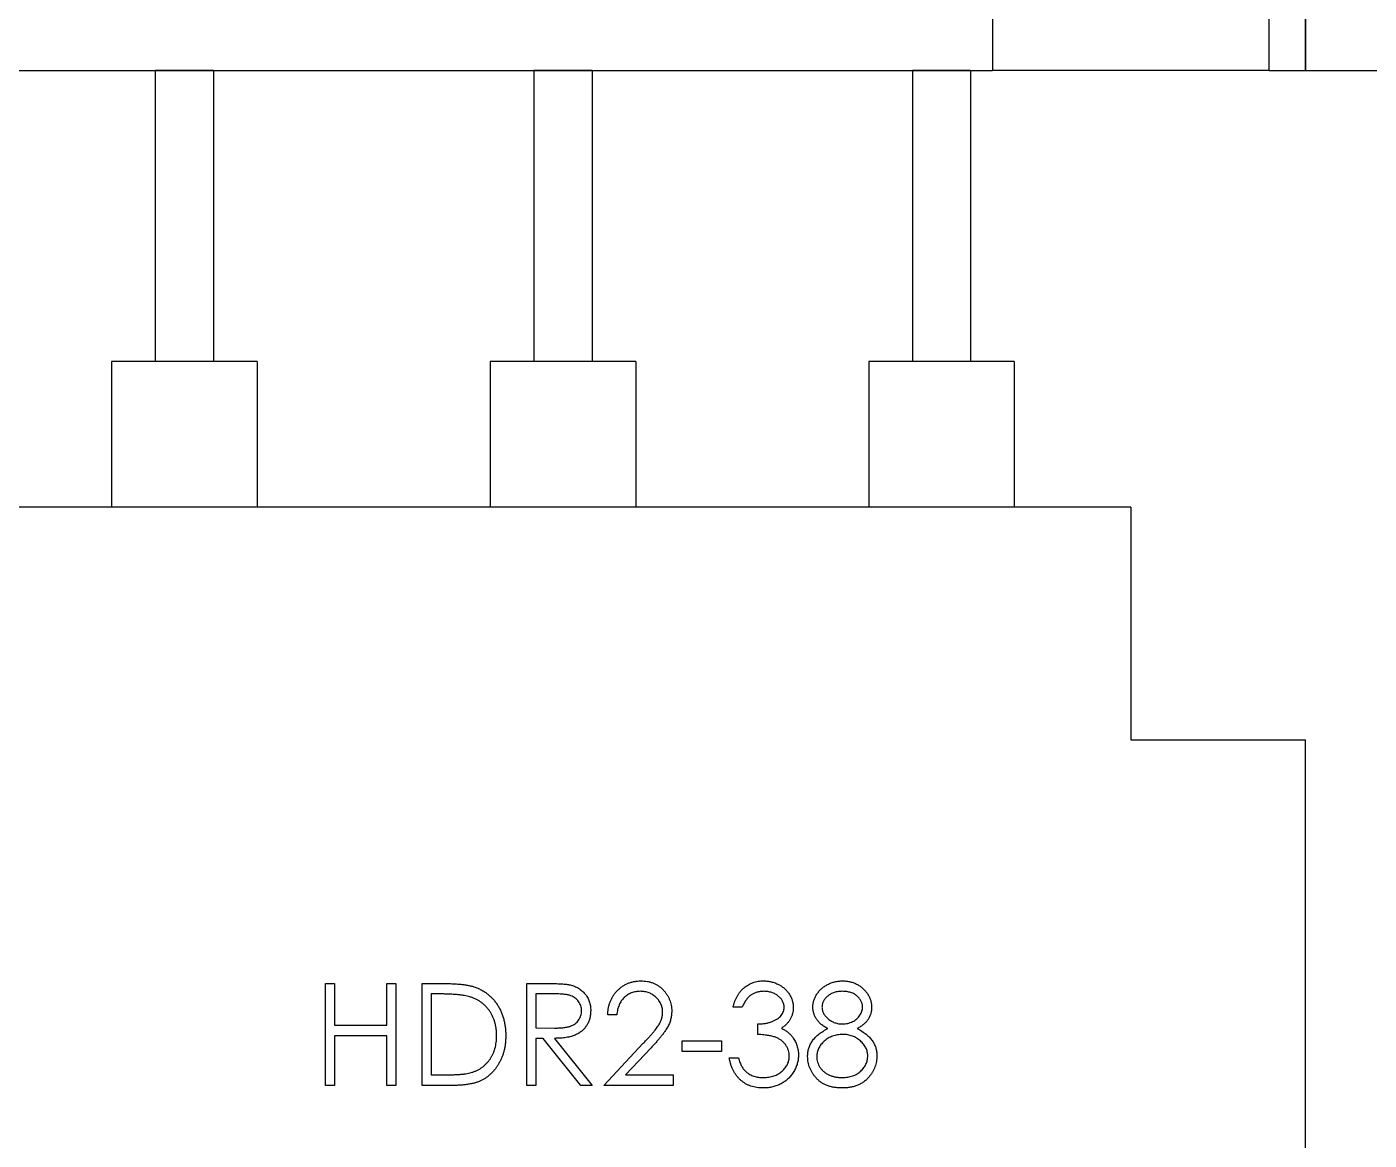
# Model space of a CAD drawing. Extents: x 310282 to 310982, y 295850 to 297850.
# Drawn here: x 310568.02 to 310614.11, y 297045.05 to 297083.3 of the extents above; entities that cross this region are included whole.
import ezdxf

# ---------------------------------------------------------------- set-up
doc = ezdxf.new("R2010")
doc.units = 0
doc.header["$MEASUREMENT"] = 0
doc.layers.add('PV-2A84', color=7, linetype='Continuous')
doc.layers.add('PV-E40', color=7, linetype='Continuous')

# ---------------------------------------------------------------- blocks, each defined once
blk = doc.blocks.new('Manufacturer上海良信PartName接触器SeriesNDC1ShellFrameLimitingCurrentRemarkPartTypeMinCurrent0MaxCurrent12Poles3PMinPower0MaxPower0LibType3DelFlgfalseUpdateDate2023-01-0100000')
at = {"layer": 'PV-2A84'}
for p, q in [((11.75, -31.5), (11.75, -37.5)), ((21.25, -37.5), (21.25, -31.5)), ((22.5, -37.5), (22.5, -31.5)), ((-22.5, -37.5), (11.75, -37.5)), ((21.25, -37.5), (11.75, -37.5)), ((21.25, -37.5), (22.5, -37.5))]:
    blk.add_line(p, q, dxfattribs=at)
blk = doc.blocks.new('Manufacturer上海良信PartName热继电器SeriesNDR2ShellFrameLimitingCurrentRemarkPartTypeMinCurrent1MaxCurrent38PolesMinPower0MaxPower0LibType3DelFlgfalseUpdateDate2023-01-0100000')
at = {"layer": 'PV-E40'}
for p, q in [((-16, 37.5), (-17, 37.5)), ((-17, 37.5), (-17, 27.5)), ((-15, 37.5), (-16, 37.5)), ((-15, 37.5), (-15, 27.5)), ((-3, 37.5), (-4, 37.5)), ((-4, 37.5), (-4, 27.5)), ((-2, 37.5), (-3, 37.5)), ((-2, 37.5), (-2, 27.5)), ((10, 37.5), (9, 37.5)), ((9, 37.5), (9, 27.5)), ((11, 37.5), (10, 37.5)), ((11, 37.5), (11, 27.5)), ((-16, 27.5), (-18.5, 27.5)), ((-18.5, 27.5), (-18.5, 22.5)), ((-13.5, 27.5), (-16, 27.5)), ((-13.5, 27.5), (-13.5, 22.5)), ((-3, 27.5), (-5.5, 27.5)), ((-5.5, 27.5), (-5.5, 22.5)), ((-0.5, 27.5), (-3, 27.5)), ((-0.5, 27.5), (-0.5, 22.5)), ((10, 27.5), (7.5, 27.5)), ((7.5, 27.5), (7.5, 22.5)), ((12.5, 27.5), (10, 27.5)), ((12.5, 27.5), (12.5, 22.5)), ((16.5, 22.5), (-22.5, 22.5)), ((16.5, 22.5), (16.5, 14.5)), ((16.5, 14.5), (22.5, 14.5)), ((22.5, -22.5), (22.5, 14.5)), ((-11.155, 2.633), (-11.155, 6.133)), ((-11.155, 6.133), (-10.841, 6.133)), ((-10.841, 6.133), (-10.841, 4.697)), ((-9.046, 4.697), (-9.046, 6.133)), ((-9.046, 6.133), (-8.732, 6.133)), ((-8.732, 6.133), (-8.732, 2.633)), ((-7.835, 2.633), (-7.835, 6.133)), ((-7.835, 6.133), (-7.128, 6.133)), ((-4.245, 2.633), (-4.245, 6.133)), ((-4.245, 6.133), (-3.544, 6.133)), ((-7.52, 5.774), (-7.52, 2.992)), ((-7.274, 5.774), (-7.52, 5.774)), ((-3.274, 5.774), (-3.931, 5.774)), ((-3.931, 5.774), (-3.931, 4.607)), ((3.159, 5.325), (2.845, 5.325)), ((-10.841, 4.697), (-9.046, 4.697)), ((-1.149, 5.056), (-1.463, 5.056)), ((3.698, 4.383), (3.698, 4.742)), ((-9.046, 4.338), (-10.841, 4.338)), ((-10.841, 4.338), (-10.841, 2.633)), ((-9.046, 2.633), (-9.046, 4.338)), ((-3.931, 4.607), (-3.29, 4.602)), ((-3.675, 4.248), (-3.931, 4.248)), ((-3.931, 4.248), (-3.931, 2.633)), ((-2.39, 2.633), (-3.675, 4.248)), ((-3.287, 4.248), (-2.001, 2.633)), ((1.095, 3.8), (1.095, 4.159)), ((1.095, 4.159), (2.441, 4.159)), ((2.441, 4.159), (2.441, 3.8)), ((-1.597, 2.633), (-0.24, 4.081)), ((0.028, 3.926), (-0.848, 2.992)), ((2.441, 3.8), (1.095, 3.8)), ((2.71, 3.575), (3.024, 3.575)), ((-7.52, 2.992), (-7.119, 2.992)), ((-0.848, 2.992), (0.781, 2.992)), ((0.781, 2.992), (0.781, 2.633)), ((-10.841, 2.633), (-11.155, 2.633)), ((-8.732, 2.633), (-9.046, 2.633)), ((-6.75, 2.633), (-7.835, 2.633)), ((-3.931, 2.633), (-4.245, 2.633)), ((-2.001, 2.633), (-2.39, 2.633)), ((0.781, 2.633), (-1.597, 2.633))]:
    blk.add_line(p, q, dxfattribs=at)
for points, knots in [([(-7.128, 6.133), (-7.066, 6.132), (-6.948, 6.132), (-6.776, 6.126), (-6.617, 6.117), (-6.472, 6.103), (-6.339, 6.085), (-6.22, 6.064), (-6.114, 6.039), (-6.048, 6.017), (-6.017, 6.007)], [0, 0, 0, 0, 0.164289, 0.317406, 0.458844, 0.589367, 0.707831, 0.81577, 0.91288, 1, 1, 1, 1]), ([(-6.017, 6.007), (-5.977, 5.991), (-5.897, 5.961), (-5.783, 5.903), (-5.675, 5.838), (-5.574, 5.765), (-5.481, 5.682), (-5.393, 5.593), (-5.314, 5.495), (-5.241, 5.389), (-5.175, 5.276), (-5.118, 5.158), (-5.07, 5.034), (-5.031, 4.905), (-5, 4.771), (-4.979, 4.631), (-4.965, 4.487), (-4.963, 4.389), (-4.963, 4.339)], [0, 0, 0, 0, 0.061545, 0.121694, 0.181155, 0.239875, 0.298702, 0.357647, 0.417605, 0.478494, 0.540407, 0.602345, 0.665004, 0.728559, 0.793651, 0.860534, 0.929236, 1, 1, 1, 1]), ([(-3.544, 6.133), (-3.498, 6.133), (-3.408, 6.132), (-3.279, 6.131), (-3.162, 6.126), (-3.057, 6.122), (-2.964, 6.114), (-2.883, 6.107), (-2.813, 6.098), (-2.771, 6.089), (-2.751, 6.085)], [0, 0, 0, 0, 0.176258, 0.338434, 0.484822, 0.617158, 0.734698, 0.837385, 0.926372, 1, 1, 1, 1]), ([(-2.751, 6.085), (-2.726, 6.079), (-2.675, 6.066), (-2.602, 6.04), (-2.533, 6.009), (-2.467, 5.973), (-2.405, 5.932), (-2.347, 5.885), (-2.292, 5.834), (-2.242, 5.777), (-2.195, 5.717), (-2.155, 5.653), (-2.121, 5.585), (-2.094, 5.514), (-2.072, 5.439), (-2.057, 5.361), (-2.047, 5.28), (-2.047, 5.225), (-2.046, 5.197)], [0, 0, 0, 0, 0.064217, 0.127064, 0.188745, 0.249132, 0.309453, 0.369827, 0.43065, 0.492352, 0.554072, 0.61569, 0.676798, 0.738439, 0.801317, 0.865185, 0.931641, 1, 1, 1, 1]), ([(-1.463, 5.056), (-1.461, 5.098), (-1.457, 5.179), (-1.438, 5.299), (-1.411, 5.413), (-1.373, 5.521), (-1.325, 5.623), (-1.269, 5.72), (-1.202, 5.811), (-1.125, 5.895), (-1.043, 5.973), (-0.953, 6.039), (-0.859, 6.096), (-0.761, 6.143), (-0.658, 6.178), (-0.55, 6.204), (-0.437, 6.22), (-0.36, 6.222), (-0.321, 6.223)], [0, 0, 0, 0, 0.0687908, 0.1351033, 0.1989787, 0.2619043, 0.323495, 0.3851954, 0.4469692, 0.5097648, 0.5722506, 0.6334052, 0.6932512, 0.7525832, 0.8125793, 0.8732751, 0.9355499, 1, 1, 1, 1]), ([(-0.321, 6.223), (-0.283, 6.222), (-0.208, 6.22), (-0.097, 6.205), (0.007, 6.181), (0.107, 6.148), (0.2, 6.103), (0.287, 6.049), (0.37, 5.987), (0.445, 5.914), (0.513, 5.835), (0.572, 5.752), (0.623, 5.666), (0.665, 5.576), (0.696, 5.482), (0.72, 5.386), (0.733, 5.285), (0.735, 5.217), (0.736, 5.182)], [0, 0, 0, 0, 0.0694755, 0.1365168, 0.2007888, 0.2638297, 0.325735, 0.3872907, 0.4495092, 0.5129678, 0.5762752, 0.6375801, 0.6979026, 0.7571721, 0.8165985, 0.8766532, 0.9372896, 1, 1, 1, 1]), ([(2.845, 5.325), (2.853, 5.36), (2.87, 5.429), (2.905, 5.528), (2.943, 5.621), (2.988, 5.707), (3.038, 5.788), (3.094, 5.861), (3.156, 5.93), (3.223, 5.991), (3.295, 6.045), (3.37, 6.092), (3.448, 6.133), (3.53, 6.166), (3.615, 6.191), (3.703, 6.209), (3.794, 6.221), (3.855, 6.222), (3.887, 6.223)], [0, 0, 0, 0, 0.072625, 0.141977, 0.208985, 0.273957, 0.336889, 0.398745, 0.460116, 0.520825, 0.580994, 0.640152, 0.698622, 0.757271, 0.816427, 0.876254, 0.937165, 1, 1, 1, 1]), ([(3.887, 6.223), (3.933, 6.221), (4.023, 6.219), (4.156, 6.194), (4.284, 6.154), (4.406, 6.1), (4.519, 6.033), (4.62, 5.953), (4.706, 5.861), (4.779, 5.761), (4.836, 5.653), (4.878, 5.542), (4.904, 5.428), (4.907, 5.352), (4.909, 5.313)], [0, 0, 0, 0, 0.090254, 0.17854, 0.266093, 0.354631, 0.441886, 0.525747, 0.608114, 0.690197, 0.770821, 0.848326, 0.924012, 1, 1, 1, 1]), ([(5.582, 5.324), (5.584, 5.362), (5.587, 5.437), (5.614, 5.548), (5.657, 5.658), (5.716, 5.765), (5.789, 5.866), (5.877, 5.957), (5.978, 6.036), (6.091, 6.102), (6.212, 6.157), (6.34, 6.194), (6.472, 6.218), (6.562, 6.221), (6.608, 6.223)], [0, 0, 0, 0, 0.074058, 0.14887, 0.226668, 0.307735, 0.391157, 0.473929, 0.557928, 0.644989, 0.733364, 0.821092, 0.909287, 1, 1, 1, 1]), ([(6.608, 6.223), (6.652, 6.221), (6.74, 6.218), (6.869, 6.195), (6.993, 6.155), (7.11, 6.101), (7.219, 6.035), (7.316, 5.954), (7.401, 5.864), (7.472, 5.763), (7.53, 5.656), (7.571, 5.545), (7.596, 5.431), (7.6, 5.353), (7.601, 5.315)], [0, 0, 0, 0, 0.08941, 0.176306, 0.262626, 0.349446, 0.435498, 0.518928, 0.601355, 0.684256, 0.765807, 0.844877, 0.92228, 1, 1, 1, 1]), ([(-6.199, 5.676), (-6.228, 5.684), (-6.291, 5.701), (-6.392, 5.72), (-6.507, 5.737), (-6.635, 5.751), (-6.776, 5.761), (-6.93, 5.768), (-7.098, 5.773), (-7.214, 5.774), (-7.274, 5.774)], [0, 0, 0, 0, 0.084319, 0.179285, 0.286583, 0.405111, 0.535593, 0.67819, 0.832976, 1, 1, 1, 1]), ([(-5.277, 4.339), (-5.277, 4.38), (-5.278, 4.461), (-5.291, 4.579), (-5.31, 4.692), (-5.336, 4.801), (-5.37, 4.906), (-5.413, 5.006), (-5.462, 5.102), (-5.52, 5.192), (-5.583, 5.277), (-5.653, 5.355), (-5.73, 5.426), (-5.811, 5.491), (-5.899, 5.548), (-5.993, 5.598), (-6.094, 5.641), (-6.163, 5.664), (-6.199, 5.676)], [0, 0, 0, 0, 0.070151, 0.137813, 0.203226, 0.267174, 0.330024, 0.391794, 0.453084, 0.514334, 0.575, 0.634865, 0.694116, 0.753442, 0.813126, 0.87408, 0.936007, 1, 1, 1, 1]), ([(-2.36, 5.198), (-2.361, 5.226), (-2.364, 5.281), (-2.383, 5.363), (-2.416, 5.44), (-2.46, 5.512), (-2.514, 5.578), (-2.578, 5.634), (-2.649, 5.68), (-2.715, 5.71), (-2.774, 5.728), (-2.826, 5.741), (-2.884, 5.751), (-2.949, 5.759), (-3.021, 5.766), (-3.099, 5.771), (-3.185, 5.774), (-3.244, 5.774), (-3.274, 5.774)], [0, 0, 0, 0, 0.068814, 0.136365, 0.204019, 0.273064, 0.342913, 0.410965, 0.479169, 0.549308, 0.587652, 0.630647, 0.678879, 0.731934, 0.791111, 0.855283, 0.925086, 1, 1, 1, 1]), ([(-0.337, 5.864), (-0.365, 5.863), (-0.419, 5.862), (-0.497, 5.852), (-0.573, 5.835), (-0.645, 5.812), (-0.713, 5.782), (-0.778, 5.745), (-0.839, 5.702), (-0.896, 5.652), (-0.949, 5.597), (-0.996, 5.535), (-1.036, 5.468), (-1.072, 5.396), (-1.1, 5.319), (-1.122, 5.236), (-1.14, 5.148), (-1.146, 5.087), (-1.149, 5.056)], [0, 0, 0, 0, 0.064439, 0.126547, 0.186887, 0.245878, 0.304041, 0.362191, 0.420976, 0.48066, 0.5406, 0.600689, 0.661936, 0.724443, 0.789038, 0.856314, 0.926352, 1, 1, 1, 1]), ([(0.422, 5.154), (0.421, 5.178), (0.42, 5.225), (0.409, 5.294), (0.392, 5.361), (0.368, 5.425), (0.337, 5.486), (0.298, 5.545), (0.254, 5.602), (0.202, 5.655), (0.146, 5.704), (0.086, 5.747), (0.023, 5.783), (-0.043, 5.812), (-0.112, 5.835), (-0.184, 5.851), (-0.26, 5.862), (-0.311, 5.863), (-0.337, 5.864)], [0, 0, 0, 0, 0.061965, 0.122122, 0.180988, 0.239933, 0.299906, 0.359989, 0.421776, 0.486576, 0.551535, 0.615018, 0.677259, 0.73973, 0.80305, 0.866495, 0.931973, 1, 1, 1, 1]), ([(3.891, 5.864), (3.851, 5.862), (3.773, 5.86), (3.661, 5.836), (3.557, 5.798), (3.477, 5.752), (3.418, 5.708), (3.376, 5.669), (3.335, 5.625), (3.297, 5.575), (3.259, 5.521), (3.224, 5.46), (3.19, 5.395), (3.17, 5.349), (3.159, 5.325)], [0, 0, 0, 0, 0.122712, 0.239685, 0.351816, 0.463766, 0.520818, 0.579448, 0.640604, 0.705298, 0.773634, 0.844669, 0.920057, 1, 1, 1, 1]), ([(4.595, 5.315), (4.595, 5.333), (4.594, 5.369), (4.583, 5.422), (4.568, 5.474), (4.546, 5.524), (4.517, 5.571), (4.483, 5.617), (4.442, 5.66), (4.395, 5.701), (4.345, 5.74), (4.289, 5.773), (4.231, 5.801), (4.169, 5.824), (4.104, 5.842), (4.036, 5.854), (3.965, 5.862), (3.916, 5.863), (3.891, 5.864)], [0, 0, 0, 0, 0.055275, 0.109966, 0.163247, 0.218076, 0.273301, 0.330909, 0.390995, 0.454176, 0.518862, 0.583311, 0.648517, 0.715031, 0.782502, 0.852323, 0.924928, 1, 1, 1, 1]), ([(6.59, 5.864), (6.566, 5.863), (6.518, 5.862), (6.447, 5.855), (6.38, 5.842), (6.316, 5.825), (6.256, 5.802), (6.198, 5.774), (6.144, 5.741), (6.093, 5.704), (6.047, 5.662), (6.007, 5.62), (5.973, 5.574), (5.944, 5.527), (5.924, 5.478), (5.908, 5.427), (5.897, 5.374), (5.897, 5.338), (5.896, 5.32)], [0, 0, 0, 0, 0.075243, 0.147209, 0.216447, 0.284025, 0.350655, 0.415031, 0.47963, 0.544652, 0.608044, 0.667828, 0.725114, 0.780992, 0.835527, 0.889438, 0.944072, 1, 1, 1, 1]), ([(7.287, 5.327), (7.287, 5.343), (7.286, 5.376), (7.277, 5.425), (7.263, 5.473), (7.243, 5.519), (7.218, 5.565), (7.187, 5.61), (7.15, 5.653), (7.109, 5.696), (7.062, 5.735), (7.01, 5.77), (6.952, 5.799), (6.889, 5.823), (6.821, 5.841), (6.749, 5.854), (6.671, 5.862), (6.618, 5.863), (6.59, 5.864)], [0, 0, 0, 0, 0.050902, 0.101034, 0.151084, 0.203062, 0.256248, 0.310847, 0.368769, 0.430015, 0.49252, 0.556049, 0.621996, 0.690192, 0.761385, 0.836356, 0.915487, 1, 1, 1, 1]), ([(-3.29, 4.602), (-3.26, 4.602), (-3.202, 4.602), (-3.118, 4.606), (-3.04, 4.611), (-2.968, 4.618), (-2.902, 4.627), (-2.842, 4.638), (-2.788, 4.651), (-2.725, 4.671), (-2.655, 4.703), (-2.579, 4.75), (-2.514, 4.808), (-2.459, 4.875), (-2.415, 4.949), (-2.383, 5.028), (-2.364, 5.112), (-2.361, 5.169), (-2.36, 5.198)], [0, 0, 0, 0, 0.071668, 0.138913, 0.201185, 0.259124, 0.312255, 0.360682, 0.405086, 0.445102, 0.518778, 0.589462, 0.658462, 0.727283, 0.796322, 0.863175, 0.930949, 1, 1, 1, 1]), ([(-2.046, 5.197), (-2.048, 5.15), (-2.05, 5.059), (-2.077, 4.927), (-2.121, 4.804), (-2.181, 4.69), (-2.258, 4.587), (-2.35, 4.497), (-2.458, 4.421), (-2.559, 4.368), (-2.647, 4.335), (-2.72, 4.311), (-2.8, 4.293), (-2.886, 4.277), (-2.977, 4.264), (-3.075, 4.255), (-3.179, 4.25), (-3.25, 4.249), (-3.287, 4.248)], [0, 0, 0, 0, 0.07878, 0.153721, 0.226714, 0.299191, 0.37119, 0.443006, 0.516689, 0.593217, 0.633873, 0.676989, 0.7229, 0.771959, 0.824211, 0.879379, 0.937948, 1, 1, 1, 1]), ([(-0.24, 4.081), (-0.207, 4.116), (-0.143, 4.182), (-0.054, 4.279), (0.027, 4.369), (0.099, 4.451), (0.161, 4.528), (0.216, 4.596), (0.26, 4.659), (0.307, 4.732), (0.354, 4.82), (0.393, 4.929), (0.418, 5.041), (0.42, 5.116), (0.422, 5.154)], [0, 0, 0, 0, 0.110803, 0.212829, 0.306101, 0.390647, 0.466924, 0.534481, 0.593587, 0.644557, 0.7362, 0.825024, 0.911986, 1, 1, 1, 1]), ([(0.736, 5.182), (0.734, 5.133), (0.731, 5.037), (0.702, 4.895), (0.657, 4.757), (0.603, 4.646), (0.549, 4.557), (0.5, 4.484), (0.442, 4.405), (0.376, 4.32), (0.301, 4.23), (0.218, 4.133), (0.126, 4.032), (0.061, 3.962), (0.028, 3.926)], [0, 0, 0, 0, 0.098702, 0.195672, 0.292422, 0.391343, 0.444462, 0.504229, 0.570352, 0.642546, 0.722288, 0.807921, 0.90047, 1, 1, 1, 1]), ([(3.698, 4.742), (3.741, 4.743), (3.826, 4.744), (3.95, 4.761), (4.068, 4.786), (4.178, 4.822), (4.279, 4.865), (4.366, 4.915), (4.439, 4.97), (4.497, 5.032), (4.541, 5.099), (4.572, 5.168), (4.591, 5.24), (4.594, 5.29), (4.595, 5.315)], [0, 0, 0, 0, 0.110166, 0.215787, 0.318027, 0.417574, 0.51165, 0.596162, 0.672935, 0.74367, 0.810677, 0.874059, 0.936696, 1, 1, 1, 1]), ([(4.909, 5.313), (4.908, 5.276), (4.906, 5.204), (4.886, 5.098), (4.854, 4.998), (4.809, 4.904), (4.75, 4.817), (4.68, 4.735), (4.596, 4.659), (4.533, 4.616), (4.5, 4.593)], [0, 0, 0, 0, 0.128068, 0.250608, 0.37063, 0.490072, 0.610375, 0.734313, 0.863217, 1, 1, 1, 1]), ([(6.093, 4.583), (6.053, 4.605), (5.974, 4.648), (5.87, 4.726), (5.781, 4.812), (5.708, 4.905), (5.651, 5.004), (5.612, 5.108), (5.586, 5.215), (5.583, 5.288), (5.582, 5.324)], [0, 0, 0, 0, 0.1458601, 0.2824259, 0.4108504, 0.5350294, 0.6547011, 0.7701334, 0.8845558, 1, 1, 1, 1]), ([(5.896, 5.32), (5.897, 5.301), (5.898, 5.265), (5.909, 5.212), (5.924, 5.159), (5.949, 5.109), (5.979, 5.059), (6.015, 5.011), (6.059, 4.965), (6.108, 4.92), (6.161, 4.878), (6.218, 4.842), (6.277, 4.811), (6.338, 4.786), (6.401, 4.766), (6.466, 4.752), (6.534, 4.743), (6.58, 4.742), (6.603, 4.742)], [0, 0, 0, 0, 0.054564, 0.107826, 0.161924, 0.21751, 0.274498, 0.334815, 0.397555, 0.464755, 0.532901, 0.600097, 0.665354, 0.731084, 0.796883, 0.863292, 0.930831, 1, 1, 1, 1]), ([(6.603, 4.742), (6.633, 4.743), (6.692, 4.744), (6.779, 4.761), (6.864, 4.786), (6.946, 4.821), (7.022, 4.864), (7.09, 4.917), (7.149, 4.976), (7.198, 5.042), (7.237, 5.113), (7.266, 5.183), (7.284, 5.255), (7.286, 5.303), (7.287, 5.327)], [0, 0, 0, 0, 0.08969, 0.178494, 0.266838, 0.356558, 0.445334, 0.530806, 0.614076, 0.697707, 0.779142, 0.855354, 0.928557, 1, 1, 1, 1]), ([(7.601, 5.315), (7.6, 5.277), (7.597, 5.202), (7.573, 5.093), (7.534, 4.992), (7.479, 4.895), (7.408, 4.807), (7.321, 4.725), (7.22, 4.648), (7.144, 4.605), (7.104, 4.583)], [0, 0, 0, 0, 0.121904, 0.2394126, 0.3554101, 0.4720907, 0.592859, 0.7187035, 0.8548924, 1, 1, 1, 1]), ([(-4.963, 4.339), (-4.963, 4.295), (-4.965, 4.21), (-4.976, 4.085), (-4.992, 3.963), (-5.017, 3.845), (-5.047, 3.731), (-5.086, 3.621), (-5.131, 3.515), (-5.183, 3.413), (-5.24, 3.317), (-5.301, 3.226), (-5.367, 3.143), (-5.437, 3.065), (-5.511, 2.995), (-5.589, 2.93), (-5.672, 2.873), (-5.759, 2.821), (-5.853, 2.776), (-5.955, 2.737), (-6.066, 2.705), (-6.186, 2.679), (-6.314, 2.658), (-6.452, 2.644), (-6.598, 2.634), (-6.698, 2.633), (-6.75, 2.633)], [0, 0, 0, 0, 0.046081, 0.090807, 0.134295, 0.177024, 0.218823, 0.260244, 0.30108, 0.341614, 0.381583, 0.42012, 0.458075, 0.494738, 0.531195, 0.566934, 0.602713, 0.638327, 0.674853, 0.713467, 0.754442, 0.797815, 0.843989, 0.893072, 0.944963, 1, 1, 1, 1]), ([(-6.118, 3.081), (-6.086, 3.092), (-6.023, 3.114), (-5.932, 3.155), (-5.847, 3.203), (-5.767, 3.256), (-5.693, 3.317), (-5.624, 3.384), (-5.559, 3.456), (-5.501, 3.535), (-5.448, 3.62), (-5.403, 3.71), (-5.363, 3.803), (-5.331, 3.902), (-5.307, 4.005), (-5.29, 4.112), (-5.279, 4.224), (-5.277, 4.301), (-5.277, 4.339)], [0, 0, 0, 0, 0.062415, 0.123338, 0.183125, 0.241783, 0.300579, 0.35968, 0.418882, 0.479531, 0.540851, 0.602303, 0.664463, 0.727806, 0.792895, 0.859672, 0.928464, 1, 1, 1, 1]), ([(4.774, 3.642), (4.773, 3.675), (4.77, 3.74), (4.747, 3.836), (4.708, 3.928), (4.655, 4.015), (4.589, 4.096), (4.513, 4.168), (4.425, 4.228), (4.344, 4.269), (4.272, 4.297), (4.211, 4.315), (4.142, 4.331), (4.067, 4.346), (3.984, 4.358), (3.895, 4.369), (3.799, 4.377), (3.732, 4.381), (3.698, 4.383)], [0, 0, 0, 0, 0.066909, 0.133485, 0.201035, 0.271234, 0.34288, 0.413836, 0.485977, 0.56023, 0.599884, 0.644055, 0.691892, 0.744688, 0.801492, 0.862858, 0.929328, 1, 1, 1, 1]), ([(4.5, 4.593), (4.538, 4.575), (4.611, 4.54), (4.712, 4.47), (4.803, 4.389), (4.854, 4.326), (4.88, 4.295)], [0, 0, 0, 0, 0.2538796, 0.5030089, 0.7502911, 1, 1, 1, 1]), ([(4.88, 4.295), (4.896, 4.271), (4.93, 4.226), (4.971, 4.152), (5.009, 4.078), (5.038, 4.001), (5.06, 3.922), (5.076, 3.84), (5.086, 3.757), (5.088, 3.701), (5.089, 3.673)], [0, 0, 0, 0, 0.128136, 0.254173, 0.378112, 0.501712, 0.623986, 0.747096, 0.872875, 1, 1, 1, 1]), ([(5.403, 3.624), (5.403, 3.648), (5.404, 3.697), (5.412, 3.768), (5.425, 3.838), (5.442, 3.906), (5.466, 3.972), (5.494, 4.036), (5.527, 4.099), (5.565, 4.16), (5.609, 4.218), (5.659, 4.276), (5.716, 4.331), (5.78, 4.385), (5.848, 4.438), (5.924, 4.488), (6.006, 4.538), (6.064, 4.567), (6.093, 4.583)], [0, 0, 0, 0, 0.058854, 0.116315, 0.172675, 0.22878, 0.28458, 0.340257, 0.39663, 0.453507, 0.512318, 0.572648, 0.636022, 0.702363, 0.771483, 0.844184, 0.92007, 1, 1, 1, 1]), ([(6.611, 4.383), (6.58, 4.382), (6.519, 4.381), (6.429, 4.369), (6.343, 4.352), (6.261, 4.327), (6.183, 4.294), (6.109, 4.254), (6.038, 4.206), (5.973, 4.153), (5.913, 4.095), (5.861, 4.033), (5.816, 3.969), (5.78, 3.903), (5.751, 3.834), (5.732, 3.762), (5.719, 3.688), (5.718, 3.638), (5.717, 3.613)], [0, 0, 0, 0, 0.071269, 0.139812, 0.206497, 0.271535, 0.336082, 0.400528, 0.464984, 0.53005, 0.594423, 0.655583, 0.714849, 0.772115, 0.828999, 0.885122, 0.942079, 1, 1, 1, 1]), ([(7.467, 3.646), (7.466, 3.67), (7.464, 3.717), (7.453, 3.787), (7.433, 3.854), (7.405, 3.92), (7.369, 3.983), (7.326, 4.045), (7.275, 4.103), (7.216, 4.16), (7.153, 4.212), (7.085, 4.258), (7.014, 4.296), (6.939, 4.328), (6.862, 4.353), (6.781, 4.37), (6.697, 4.381), (6.64, 4.382), (6.611, 4.383)], [0, 0, 0, 0, 0.057339, 0.113063, 0.169181, 0.225775, 0.283826, 0.343454, 0.405907, 0.471392, 0.538003, 0.603064, 0.667602, 0.732225, 0.797005, 0.863048, 0.930357, 1, 1, 1, 1]), ([(7.104, 4.583), (7.133, 4.568), (7.189, 4.539), (7.268, 4.492), (7.341, 4.442), (7.409, 4.393), (7.471, 4.341), (7.526, 4.287), (7.576, 4.232), (7.619, 4.175), (7.657, 4.116), (7.69, 4.056), (7.719, 3.994), (7.741, 3.929), (7.759, 3.863), (7.772, 3.794), (7.779, 3.724), (7.78, 3.676), (7.781, 3.652)], [0, 0, 0, 0, 0.079525, 0.1551, 0.22722, 0.295911, 0.362056, 0.42552, 0.485813, 0.544495, 0.60146, 0.657841, 0.713974, 0.769468, 0.82613, 0.882885, 0.940701, 1, 1, 1, 1]), ([(3.878, 2.543), (3.84, 2.544), (3.767, 2.546), (3.658, 2.557), (3.555, 2.579), (3.457, 2.607), (3.363, 2.644), (3.274, 2.689), (3.189, 2.742), (3.11, 2.804), (3.036, 2.874), (2.97, 2.952), (2.909, 3.037), (2.856, 3.13), (2.808, 3.23), (2.769, 3.338), (2.735, 3.453), (2.719, 3.534), (2.71, 3.575)], [0, 0, 0, 0, 0.065541, 0.128963, 0.190377, 0.250092, 0.308548, 0.366398, 0.424542, 0.48317, 0.542243, 0.601739, 0.662506, 0.724856, 0.789128, 0.856346, 0.926295, 1, 1, 1, 1]), ([(3.024, 3.575), (3.033, 3.548), (3.049, 3.496), (3.076, 3.42), (3.107, 3.351), (3.14, 3.288), (3.174, 3.23), (3.213, 3.178), (3.253, 3.131), (3.284, 3.104), (3.299, 3.091)], [0, 0, 0, 0, 0.14977, 0.291316, 0.425966, 0.55216, 0.671527, 0.786122, 0.895325, 1, 1, 1, 1]), ([(5.089, 3.673), (5.087, 3.624), (5.083, 3.526), (5.051, 3.381), (5.002, 3.24), (4.931, 3.105), (4.845, 2.979), (4.743, 2.866), (4.626, 2.768), (4.495, 2.687), (4.353, 2.622), (4.202, 2.577), (4.042, 2.548), (3.933, 2.545), (3.878, 2.543)], [0, 0, 0, 0, 0.079648, 0.158922, 0.239619, 0.322609, 0.406035, 0.487602, 0.569685, 0.653036, 0.737436, 0.822478, 0.909748, 1, 1, 1, 1]), ([(3.883, 2.902), (3.916, 2.903), (3.98, 2.904), (4.074, 2.915), (4.162, 2.931), (4.246, 2.956), (4.325, 2.987), (4.398, 3.025), (4.467, 3.071), (4.53, 3.122), (4.587, 3.179), (4.637, 3.238), (4.68, 3.299), (4.714, 3.363), (4.742, 3.43), (4.76, 3.499), (4.773, 3.57), (4.774, 3.618), (4.774, 3.642)], [0, 0, 0, 0, 0.076072, 0.148752, 0.218403, 0.28576, 0.350598, 0.414964, 0.478069, 0.541761, 0.60435, 0.664075, 0.721464, 0.777587, 0.832644, 0.887844, 0.94346, 1, 1, 1, 1]), ([(6.587, 2.543), (6.54, 2.544), (6.448, 2.547), (6.315, 2.562), (6.191, 2.588), (6.075, 2.625), (5.968, 2.672), (5.871, 2.731), (5.781, 2.799), (5.702, 2.879), (5.632, 2.964), (5.571, 3.052), (5.52, 3.142), (5.476, 3.234), (5.443, 3.328), (5.42, 3.425), (5.406, 3.524), (5.404, 3.59), (5.403, 3.624)], [0, 0, 0, 0, 0.078556, 0.152863, 0.22356, 0.290375, 0.355403, 0.418291, 0.480389, 0.543073, 0.604924, 0.664398, 0.721943, 0.778375, 0.83383, 0.888861, 0.944089, 1, 1, 1, 1]), ([(5.717, 3.613), (5.718, 3.582), (5.721, 3.519), (5.742, 3.427), (5.777, 3.338), (5.825, 3.252), (5.884, 3.172), (5.957, 3.103), (6.04, 3.041), (6.134, 2.991), (6.237, 2.951), (6.348, 2.923), (6.467, 2.905), (6.548, 2.903), (6.59, 2.902)], [0, 0, 0, 0, 0.074898, 0.148596, 0.224471, 0.302323, 0.381919, 0.461149, 0.542417, 0.626716, 0.714597, 0.804903, 0.900127, 1, 1, 1, 1]), ([(6.59, 2.902), (6.623, 2.903), (6.687, 2.904), (6.78, 2.915), (6.868, 2.932), (6.95, 2.957), (7.028, 2.987), (7.1, 3.026), (7.169, 3.071), (7.229, 3.124), (7.285, 3.18), (7.333, 3.24), (7.375, 3.302), (7.408, 3.366), (7.434, 3.433), (7.453, 3.501), (7.465, 3.573), (7.466, 3.621), (7.467, 3.646)], [0, 0, 0, 0, 0.0765589, 0.1491614, 0.2188268, 0.2855671, 0.3503131, 0.4141252, 0.4771792, 0.540368, 0.6022024, 0.6620337, 0.7199344, 0.7759074, 0.8311149, 0.8866674, 0.9425524, 1, 1, 1, 1]), ([(7.781, 3.652), (7.78, 3.619), (7.779, 3.552), (7.765, 3.453), (7.745, 3.358), (7.716, 3.265), (7.679, 3.176), (7.632, 3.09), (7.579, 3.005), (7.537, 2.954), (7.516, 2.927)], [0, 0, 0, 0, 0.128158, 0.253673, 0.377325, 0.499385, 0.622918, 0.745839, 0.871395, 1, 1, 1, 1]), ([(-7.119, 2.992), (-7.061, 2.992), (-6.95, 2.993), (-6.79, 2.997), (-6.644, 3.004), (-6.512, 3.013), (-6.394, 3.026), (-6.289, 3.04), (-6.198, 3.058), (-6.144, 3.074), (-6.118, 3.081)], [0, 0, 0, 0, 0.171901, 0.330628, 0.475549, 0.606746, 0.725024, 0.829742, 0.921323, 1, 1, 1, 1]), ([(3.299, 3.091), (3.318, 3.076), (3.357, 3.046), (3.421, 3.008), (3.488, 2.974), (3.56, 2.949), (3.635, 2.927), (3.714, 2.913), (3.798, 2.903), (3.854, 2.903), (3.883, 2.902)], [0, 0, 0, 0, 0.118271, 0.236178, 0.355663, 0.475904, 0.600127, 0.728608, 0.861313, 1, 1, 1, 1]), ([(7.516, 2.927), (7.488, 2.897), (7.433, 2.836), (7.338, 2.757), (7.234, 2.691), (7.121, 2.637), (7, 2.594), (6.87, 2.564), (6.731, 2.547), (6.636, 2.544), (6.587, 2.543)], [0, 0, 0, 0, 0.119283, 0.237093, 0.354796, 0.474576, 0.59746, 0.724926, 0.858883, 1, 1, 1, 1])]:
    blk.add_open_spline(points, degree=3, knots=knots, dxfattribs=at)
blk = doc.blocks.new('Manufacturer上海良信PartName接触器SeriesNDC1ShellFrameLimitingCurrentRemarkPartTypeMinCurrent12.1MaxCurrent18Poles3PMinPower0MaxPower0LibType3DelFlgfalseUpdateDate2023-01-0100000')
at = {"layer": 'PV-2A84'}
for p, q in [((-22.5, -31.5), (-22.5, -37.5)), ((-22.5, -37.5), (11.75, -37.5))]:
    blk.add_line(p, q, dxfattribs=at)

msp = doc.modelspace()

# ---------------------------------------------------------------- block references
for name, p in [('Manufacturer上海良信PartName接触器SeriesNDC1ShellFrameLimitingCurrentRemarkPartTypeMinCurrent0MaxCurrent12Poles3PMinPower0MaxPower0LibType3DelFlgfalseUpdateDate2023-01-0100000', (310589.423, 297119.299)), ('Manufacturer上海良信PartName接触器SeriesNDC1ShellFrameLimitingCurrentRemarkPartTypeMinCurrent12.1MaxCurrent18Poles3PMinPower0MaxPower0LibType3DelFlgfalseUpdateDate2023-01-0100000', (310634.423, 297119.299)), ('Manufacturer上海良信PartName热继电器SeriesNDR2ShellFrameLimitingCurrentRemarkPartTypeMinCurrent1MaxCurrent38PolesMinPower0MaxPower0LibType3DelFlgfalseUpdateDate2023-01-0100000', (310589.423, 297044.299))]:
    msp.add_blockref(name, p)

doc.saveas('drawing.dxf')
